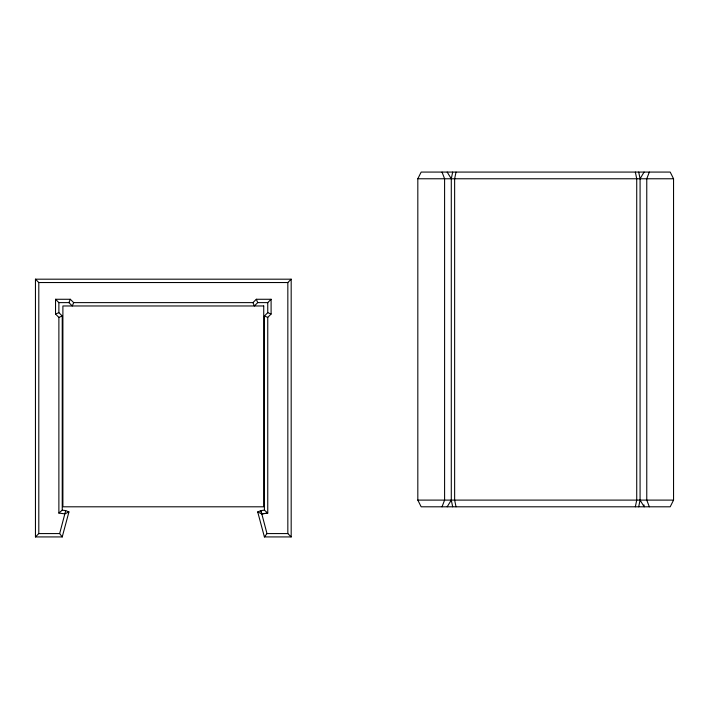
<?xml version="1.0" encoding="UTF-8"?>
<svg xmlns="http://www.w3.org/2000/svg" width="709" height="709" viewBox="0 0 709 709"><rect width="100%" height="100%" fill="white"/><g stroke="black" fill="none" stroke-linecap="round" stroke-linejoin="round"><path stroke-width="1.06" d="M452.679 506.802L451.287 500.102L451.287 178.765L452.679 172.074M456.029 172.074L454.637 178.765L454.637 500.102L456.029 506.802M635.344 506.802L636.726 500.102L636.726 178.765L635.344 172.074M638.694 506.802L640.076 500.102L640.076 178.765L638.694 172.074M62.232 536.926L59.662 533.576L65.698 510.604L68.924 511.942L62.232 536.926L35.45 536.926L35.45 279.186L291.177 279.186L291.177 536.926L264.404 536.926L257.713 511.942L260.939 510.604L264.404 510.152L267.754 513.086L261.701 513.91L257.713 511.942M442.026 506.802L444.596 500.102L444.596 178.765L442.026 172.074M649.338 172.074L646.768 178.765L646.768 500.102L649.338 506.802M70.306 299.269L55.532 299.269L58.882 302.619L68.924 302.619L70.306 299.269L73.656 302.619L252.971 302.619L256.321 299.269L271.095 299.269L271.095 314.043L267.754 317.393L267.754 513.086L261.816 513.865M73.656 302.619L72.274 305.969L68.924 302.619M417.823 178.765L421.164 172.074L670.2 172.074L673.55 178.765L673.55 500.102L670.2 506.802L421.164 506.802L417.823 500.102L417.823 178.765L673.55 178.765M640.076 178.765L644.073 172.074M447.184 506.802L451.287 500.102M264.404 536.926L266.974 533.576L260.939 510.604L261.701 513.91M271.095 299.269L267.754 302.619L257.713 302.619L254.363 305.969L252.971 302.619M291.177 536.926L287.836 533.576L287.836 282.536L291.177 279.186M35.45 536.926L38.8 533.576L38.8 282.536L35.45 279.186M264.404 510.152L264.404 316.01L267.754 312.66L267.754 302.619M68.924 511.942L64.82 513.865L58.882 513.086L62.232 510.152L62.232 316.01L58.882 312.66L58.882 302.619M58.882 513.086L58.882 317.393L55.532 314.043L58.882 312.66M58.882 317.393L62.232 316.01M38.8 282.536L287.836 282.536M417.823 500.102L673.55 500.102M38.8 533.576L59.662 533.576M266.974 533.576L287.836 533.576M62.232 510.152L65.698 510.604M267.754 312.66L271.095 314.043M264.404 316.01L267.754 317.393M447.184 172.074L451.287 178.765M640.076 500.102L644.18 506.802L643.932 504.888M256.321 299.269L257.713 302.619M55.532 299.269L55.532 314.043M263.73 305.969L62.897 305.969L62.897 506.802L263.73 506.802L263.73 305.969"/></g></svg>
